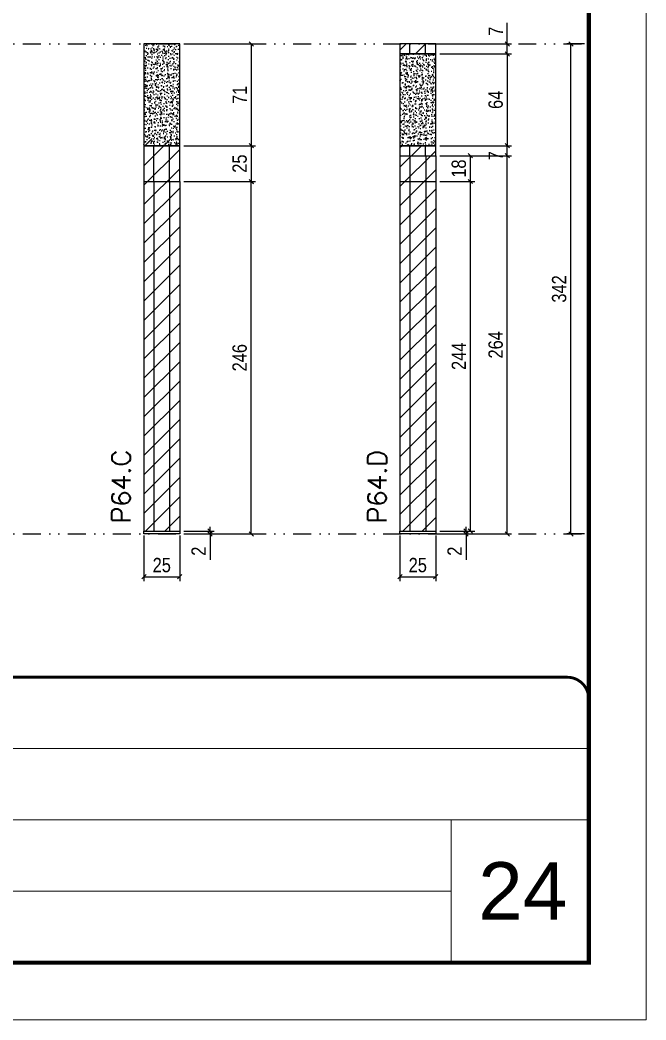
# Model space of a CAD drawing. Extents: x 14400 to 27878, y -21631 to 6985.
# Drawn here: x 20230 to 20667, y 192 to 890 of the extents above; entities that cross this region are included whole.
import ezdxf

# ---------------------------------------------------------------- set-up
doc = ezdxf.new("R2010")
doc.units = 0
for name, pattern in [('CONTINUO', [0]), ('DASHED', [0.75, 0.5, -0.25]), ('DIVIDE2', [0.625, 0.25, -0.125, 0, -0.125, 0, -0.125])]:
    doc.linetypes.add(name, pattern=pattern)
for name, color, linetype, lineweight in [('CARIMBO', 255, 'Continuous', 9), ('Folhas', 255, 'Continuous', 9), ('Hachura', 251, 'Continuous', 9), ('SARRAFO DE PRESSAO', 251, 'DASHED', 9), ('Texto Seção', 7, 'Continuous', 15)]:
    doc.layers.add(name, color=color, linetype=linetype, lineweight=lineweight)
for name, color, linetype in [('COTA', 241, 'Continuous'), ('Nível', 160, 'Continuous'), ('Painéis', 200, 'Continuous'), ('SARR_2.2x7', 40, 'Continuous')]:
    doc.layers.add(name, color=color, linetype=linetype)
doc.styles.add('ARIAL', font='arial.ttf')
doc.styles.add('COTA TECNICA', font='techl___.ttf', dxfattribs={"height": 10})
doc.styles.add('COTA TECNICA-50', font='techl___.ttf', dxfattribs={"height": 10})
doc.styles.add('REGUA-120', font='ROMANS.shx', dxfattribs={"height": 15})
doc.dimstyles.new('COTA PAINEL-50', dxfattribs={"dimtxt": 10, "dimasz": 3, "dimexe": 3, "dimexo": 3, "dimgap": 3, "dimtad": 1, "dimdec": 1, "dimzin": 12, "dimdsep": 46, "dimtxsty": 'COTA TECNICA-50', "dimblk1": 'OBLIQUE', "dimblk2": 'OBLIQUE', "dimsah": 1, "dimcen": 0.9, "dimclrd": 4, "dimclre": 4, "dimclrt": 240, "dimadec": 1, "dimazin": 3, "dimtfac": 1, "dimtdec": 1, "dimtmove": 0, "dimatfit": 3, "dimfxl": 1, "dimtolj": 1, "dimtzin": 12, "dimarcsym": 0})
doc.dimstyles.new('PAINEL', dxfattribs={"dimtxt": 10, "dimasz": 3, "dimexe": 3, "dimexo": 3, "dimgap": 3, "dimtad": 1, "dimdec": 1, "dimzin": 12, "dimdsep": 46, "dimtxsty": 'COTA TECNICA', "dimblk1": 'OBLIQUE', "dimblk2": 'OBLIQUE', "dimsah": 1, "dimcen": 0.9, "dimclrd": 4, "dimclre": 4, "dimclrt": 240, "dimadec": 1, "dimazin": 3, "dimtfac": 1, "dimtdec": 1, "dimtmove": 0, "dimatfit": 3, "dimfxl": 1, "dimtolj": 1, "dimtzin": 12, "dimarcsym": 0})

# ---------------------------------------------------------------- blocks, each defined once
blk = doc.blocks.new('9999999999')
at = {"color": 30, "linetype": 'CONTINUO'}
for p, q in [((98564.56, 34379.64), (99583.98, 34379.64)), ((98564.56, 34329.83), (99487.98, 34329.83)), ((99583.98, 34329.83), (99487.98, 34329.83)), ((99487.98, 34329.83), (99487.98, 34230.21)), ((98564.56, 34280.02), (99487.98, 34280.02))]:
    blk.add_line(p, q, dxfattribs=at)
at = {"color": 30, "linetype": 'CONTINUO', "const_width": 2}
blk.add_lwpolyline([(99583.98, 34230.21), (99583.98, 34414.45, 0.414214), (99568.98, 34429.45), (98228.98, 34429.45, 0.414214), (98213.98, 34414.45), (98213.98, 34245.21, 0.414214), (98228.98, 34230.21), (99583.98, 34230.21)], format="xyb", dxfattribs=at)
at = {"layer": 'Folhas'}
blk.add_lwpolyline([(98138.98, 34190.21), (99623.98, 34190.21), (99623.98, 35240.21), (98138.98, 35240.21)], close=True, dxfattribs=at)
at = {"layer": 'Folhas', "color": 30, "const_width": 3}
blk.add_lwpolyline([(98213.98, 34230.21), (99583.98, 34230.21), (99583.98, 35200.21), (98213.98, 35200.21)], close=True, dxfattribs=at)
blk = doc.blocks.new('_Oblique')
at = {"color": 0, "linetype": 'ByBlock', "lineweight": -2}
blk.add_line((-0.5, -0.5), (0.5, 0.5), dxfattribs=at)
blk = doc.blocks.new('*D1891')
at = {"layer": 'COTA', "color": 4, "lineweight": -2, "transparency": 16777216}
for p, q in [((20623.97, 873.13), (20611.59, 873.13)), ((20614.59, 531.13), (20614.59, 873.13)), ((20623.97, 531.13), (20611.59, 531.13))]:
    blk.add_line(p, q, dxfattribs=at)
at = {"layer": 'Defpoints', "color": 0, "transparency": 16777216}
for p in [(20614.59, 873.13), (20626.97, 873.13), (20626.97, 531.13)]:
    blk.add_point(p, dxfattribs=at)
at = {"layer": 'COTA', "color": 4, "lineweight": -2, "transparency": 16777216, "xscale": 3, "yscale": 3, "zscale": 3}
for p, rotation in [((20614.59, 873.13), 90), ((20614.59, 531.13), 270)]:
    blk.add_blockref('_Oblique', p, dxfattribs=dict(at, rotation=rotation))
at = {"layer": 'COTA', "color": 240, "transparency": 16777216, "insert": (20606.37, 702.13), "char_height": 10, "attachment_point": 5, "rotation": 90, "style": 'COTA TECNICA'}
blk.add_mtext('\\A1;342', dxfattribs=at)
blk = doc.blocks.new('*D1900')
at = {"layer": 'COTA', "color": 4, "lineweight": -2, "transparency": 16777216}
for p, q in [((20316.4, 530.13), (20316.4, 498.24)), ((20341.4, 530.13), (20341.4, 498.24)), ((20316.4, 501.24), (20341.4, 501.24))]:
    blk.add_line(p, q, dxfattribs=at)
at = {"layer": 'Defpoints', "color": 0, "transparency": 16777216}
for p in [(20316.4, 533.13), (20341.4, 533.13), (20341.4, 501.24)]:
    blk.add_point(p, dxfattribs=at)
at = {"layer": 'COTA', "color": 4, "lineweight": -2, "transparency": 16777216, "xscale": 3, "yscale": 3, "zscale": 3, "rotation": 180}
blk.add_blockref('_Oblique', (20316.4, 501.24), dxfattribs=at)
at = {"layer": 'COTA', "color": 4, "lineweight": -2, "transparency": 16777216, "xscale": 3, "yscale": 3, "zscale": 3}
blk.add_blockref('_Oblique', (20341.4, 501.24), dxfattribs=at)
at = {"layer": 'COTA', "color": 240, "transparency": 16777216, "insert": (20328.9, 509.35), "char_height": 10, "attachment_point": 5, "style": 'COTA TECNICA'}
blk.add_mtext('\\A1;25', dxfattribs=at)
blk = doc.blocks.new('*D1901')
at = {"layer": 'COTA', "color": 4, "lineweight": -2, "transparency": 16777216}
for p, q in [((20344.4, 533.13), (20365.59, 533.13)), ((20344.4, 531.13), (20365.59, 531.13)), ((20362.59, 533.13), (20362.59, 536.13)), ((20362.59, 533.13), (20362.59, 531.13)), ((20362.59, 531.13), (20362.59, 513.02))]:
    blk.add_line(p, q, dxfattribs=at)
at = {"layer": 'Defpoints', "color": 0, "transparency": 16777216}
for p in [(20341.4, 533.13), (20341.4, 531.13), (20362.59, 533.13)]:
    blk.add_point(p, dxfattribs=at)
at = {"layer": 'COTA', "color": 4, "lineweight": -2, "transparency": 16777216, "xscale": 3, "yscale": 3, "zscale": 3}
for p, rotation in [((20362.59, 533.13), 270), ((20362.59, 531.13), 90)]:
    blk.add_blockref('_Oblique', p, dxfattribs=dict(at, rotation=rotation))
at = {"layer": 'COTA', "color": 240, "transparency": 16777216, "insert": (20354.59, 519.08), "char_height": 10, "attachment_point": 5, "rotation": 90, "style": 'COTA TECNICA-50'}
blk.add_mtext('\\A1;2', dxfattribs=at)
blk = doc.blocks.new('*D1902')
at = {"layer": 'COTA', "color": 4, "linetype": 'ByBlock', "lineweight": -2, "transparency": 16777216}
for p, q in [((20344.4, 873.13), (20394.39, 873.13)), ((20391.39, 873.13), (20391.39, 802.11)), ((20344.4, 802.11), (20394.39, 802.11))]:
    blk.add_line(p, q, dxfattribs=at)
at = {"layer": 'Defpoints', "color": 0, "linetype": 'ByBlock', "transparency": 16777216}
for p in [(20341.4, 873.13), (20341.4, 802.11), (20391.39, 802.11)]:
    blk.add_point(p, dxfattribs=at)
at = {"layer": 'COTA', "color": 4, "linetype": 'ByBlock', "lineweight": -2, "transparency": 16777216, "xscale": 3, "yscale": 3, "zscale": 3}
for p, rotation in [((20391.39, 873.13), 90), ((20391.39, 802.11), 270)]:
    blk.add_blockref('_Oblique', p, dxfattribs=dict(at, rotation=rotation))
at = {"layer": 'COTA', "color": 240, "linetype": 'ByBlock', "transparency": 16777216, "insert": (20383.31, 837.62), "char_height": 10, "attachment_point": 5, "rotation": 90, "style": 'COTA TECNICA'}
blk.add_mtext('\\A1;71', dxfattribs=at)
blk = doc.blocks.new('*D1903')
at = {"layer": 'COTA', "color": 4, "lineweight": -2, "transparency": 16777216}
for p, q in [((20344.4, 777.13), (20394.39, 777.13)), ((20391.39, 531.13), (20391.39, 777.13)), ((20344.4, 531.13), (20394.39, 531.13))]:
    blk.add_line(p, q, dxfattribs=at)
at = {"layer": 'Defpoints', "color": 0, "transparency": 16777216}
for p in [(20341.4, 777.13), (20391.39, 777.13), (20341.4, 531.13)]:
    blk.add_point(p, dxfattribs=at)
at = {"layer": 'COTA', "color": 4, "lineweight": -2, "transparency": 16777216, "xscale": 3, "yscale": 3, "zscale": 3}
for p, rotation in [((20391.39, 777.13), 90), ((20391.39, 531.13), 270)]:
    blk.add_blockref('_Oblique', p, dxfattribs=dict(at, rotation=rotation))
at = {"layer": 'COTA', "color": 240, "transparency": 16777216, "insert": (20383.29, 654.13), "char_height": 10, "attachment_point": 5, "rotation": 90, "style": 'COTA TECNICA-50'}
blk.add_mtext('\\A1;246', dxfattribs=at)
blk = doc.blocks.new('*D1892')
at = {"layer": 'COTA', "color": 4, "lineweight": -2, "transparency": 16777216}
for p, q in [((20495.14, 530.13), (20495.14, 498.24)), ((20520.14, 530.13), (20520.14, 498.24)), ((20495.14, 501.24), (20520.14, 501.24))]:
    blk.add_line(p, q, dxfattribs=at)
at = {"layer": 'Defpoints', "color": 0, "transparency": 16777216}
for p in [(20495.14, 533.13), (20520.14, 533.13), (20520.14, 501.24)]:
    blk.add_point(p, dxfattribs=at)
at = {"layer": 'COTA', "color": 4, "lineweight": -2, "transparency": 16777216, "xscale": 3, "yscale": 3, "zscale": 3, "rotation": 180}
blk.add_blockref('_Oblique', (20495.14, 501.24), dxfattribs=at)
at = {"layer": 'COTA', "color": 4, "lineweight": -2, "transparency": 16777216, "xscale": 3, "yscale": 3, "zscale": 3}
blk.add_blockref('_Oblique', (20520.14, 501.24), dxfattribs=at)
at = {"layer": 'COTA', "color": 240, "transparency": 16777216, "insert": (20507.64, 509.35), "char_height": 10, "attachment_point": 5, "style": 'COTA TECNICA'}
blk.add_mtext('\\A1;25', dxfattribs=at)
blk = doc.blocks.new('*D1893')
at = {"layer": 'COTA', "color": 4, "lineweight": -2, "transparency": 16777216}
for p, q in [((20523.14, 533.13), (20544.33, 533.13)), ((20523.14, 531.13), (20544.33, 531.13)), ((20541.33, 533.13), (20541.33, 536.13)), ((20541.33, 533.13), (20541.33, 531.13)), ((20541.33, 531.13), (20541.33, 513.02))]:
    blk.add_line(p, q, dxfattribs=at)
at = {"layer": 'Defpoints', "color": 0, "transparency": 16777216}
for p in [(20520.14, 533.13), (20520.14, 531.13), (20541.33, 533.13)]:
    blk.add_point(p, dxfattribs=at)
at = {"layer": 'COTA', "color": 4, "lineweight": -2, "transparency": 16777216, "xscale": 3, "yscale": 3, "zscale": 3}
for p, rotation in [((20541.33, 533.13), 270), ((20541.33, 531.13), 90)]:
    blk.add_blockref('_Oblique', p, dxfattribs=dict(at, rotation=rotation))
at = {"layer": 'COTA', "color": 240, "transparency": 16777216, "insert": (20533.33, 519.08), "char_height": 10, "attachment_point": 5, "rotation": 90, "style": 'COTA TECNICA-50'}
blk.add_mtext('\\A1;2', dxfattribs=at)
blk = doc.blocks.new('*D1894')
at = {"layer": 'COTA', "color": 4, "lineweight": -2, "transparency": 16777216}
for p, q in [((20523.14, 795.13), (20573.13, 795.13)), ((20570.13, 531.13), (20570.13, 795.13)), ((20523.14, 531.13), (20573.13, 531.13))]:
    blk.add_line(p, q, dxfattribs=at)
at = {"layer": 'Defpoints', "color": 0, "transparency": 16777216}
for p in [(20520.14, 795.13), (20570.13, 795.13), (20520.14, 531.13)]:
    blk.add_point(p, dxfattribs=at)
at = {"layer": 'COTA', "color": 4, "lineweight": -2, "transparency": 16777216, "xscale": 3, "yscale": 3, "zscale": 3}
for p, rotation in [((20570.13, 795.13), 90), ((20570.13, 531.13), 270)]:
    blk.add_blockref('_Oblique', p, dxfattribs=dict(at, rotation=rotation))
at = {"layer": 'COTA', "color": 240, "transparency": 16777216, "insert": (20562.03, 663.13), "char_height": 10, "attachment_point": 5, "rotation": 90, "style": 'COTA TECNICA-50'}
blk.add_mtext('\\A1;264', dxfattribs=at)
blk = doc.blocks.new('*D1895')
at = {"layer": 'COTA', "color": 4, "lineweight": -2, "transparency": 16777216}
for p, q in [((20523.14, 777.13), (20547.41, 777.13)), ((20544.41, 533.13), (20544.41, 777.13)), ((20523.14, 533.13), (20547.41, 533.13))]:
    blk.add_line(p, q, dxfattribs=at)
at = {"layer": 'Defpoints', "color": 0, "transparency": 16777216}
for p in [(20520.14, 777.13), (20544.41, 777.13), (20520.14, 533.13)]:
    blk.add_point(p, dxfattribs=at)
at = {"layer": 'COTA', "color": 4, "lineweight": -2, "transparency": 16777216, "xscale": 3, "yscale": 3, "zscale": 3}
for p, rotation in [((20544.41, 777.13), 90), ((20544.41, 533.13), 270)]:
    blk.add_blockref('_Oblique', p, dxfattribs=dict(at, rotation=rotation))
at = {"layer": 'COTA', "color": 240, "transparency": 16777216, "insert": (20536.33, 655.13), "char_height": 10, "attachment_point": 5, "rotation": 90, "style": 'COTA TECNICA'}
blk.add_mtext('\\A1;244', dxfattribs=at)
blk = doc.blocks.new('*D1896')
at = {"layer": 'COTA', "color": 4, "lineweight": -2, "transparency": 16777216}
for p, q in [((20523.14, 795.13), (20547.41, 795.13)), ((20544.41, 777.13), (20544.41, 795.13)), ((20523.14, 777.13), (20547.41, 777.13))]:
    blk.add_line(p, q, dxfattribs=at)
at = {"layer": 'Defpoints', "color": 0, "transparency": 16777216}
for p in [(20520.14, 795.13), (20544.41, 795.13), (20520.14, 777.13)]:
    blk.add_point(p, dxfattribs=at)
at = {"layer": 'COTA', "color": 4, "lineweight": -2, "transparency": 16777216, "xscale": 3, "yscale": 3, "zscale": 3}
for p, rotation in [((20544.41, 795.13), 90), ((20544.41, 777.13), 270)]:
    blk.add_blockref('_Oblique', p, dxfattribs=dict(at, rotation=rotation))
at = {"layer": 'COTA', "color": 240, "transparency": 16777216, "insert": (20536.31, 786.13), "char_height": 10, "attachment_point": 5, "rotation": 90, "style": 'COTA TECNICA'}
blk.add_mtext('\\A1;18', dxfattribs=at)
blk = doc.blocks.new('*D1897')
at = {"layer": 'COTA', "color": 4, "lineweight": -2, "transparency": 16777216}
for p, q in [((20344.4, 802.11), (20394.39, 802.11)), ((20391.39, 802.11), (20391.39, 777.11)), ((20344.4, 777.11), (20394.39, 777.11))]:
    blk.add_line(p, q, dxfattribs=at)
at = {"layer": 'Defpoints', "color": 0, "transparency": 16777216}
for p in [(20341.4, 802.11), (20341.4, 777.11), (20391.39, 777.11)]:
    blk.add_point(p, dxfattribs=at)
at = {"layer": 'COTA', "color": 4, "lineweight": -2, "transparency": 16777216, "xscale": 3, "yscale": 3, "zscale": 3}
for p, rotation in [((20391.39, 802.11), 90), ((20391.39, 777.11), 270)]:
    blk.add_blockref('_Oblique', p, dxfattribs=dict(at, rotation=rotation))
at = {"layer": 'COTA', "color": 240, "transparency": 16777216, "insert": (20383.28, 789.61), "char_height": 10, "attachment_point": 5, "rotation": 90, "style": 'COTA TECNICA'}
blk.add_mtext('\\A1;25', dxfattribs=at)
blk = doc.blocks.new('*D1898')
at = {"layer": 'COTA', "color": 4, "lineweight": -2, "transparency": 16777216}
for p, q in [((20523.14, 866.13), (20573.13, 866.13)), ((20570.13, 866.13), (20570.13, 802.13)), ((20523.14, 802.13), (20573.13, 802.13))]:
    blk.add_line(p, q, dxfattribs=at)
at = {"layer": 'Defpoints', "color": 0, "transparency": 16777216}
for p in [(20520.14, 866.13), (20520.14, 802.13), (20570.13, 802.13)]:
    blk.add_point(p, dxfattribs=at)
at = {"layer": 'COTA', "color": 4, "lineweight": -2, "transparency": 16777216, "xscale": 3, "yscale": 3, "zscale": 3}
for p, rotation in [((20570.13, 866.13), 90), ((20570.13, 802.13), 270)]:
    blk.add_blockref('_Oblique', p, dxfattribs=dict(at, rotation=rotation))
at = {"layer": 'COTA', "color": 240, "transparency": 16777216, "insert": (20562.03, 834.13), "char_height": 10, "attachment_point": 5, "rotation": 90, "style": 'COTA TECNICA'}
blk.add_mtext('\\A1;64', dxfattribs=at)
blk = doc.blocks.new('*D1899')
at = {"layer": 'COTA', "color": 4, "lineweight": -2, "transparency": 16777216}
for p, q in [((20523.14, 802.13), (20573.13, 802.13)), ((20570.13, 795.11), (20570.13, 802.13)), ((20523.14, 795.11), (20573.13, 795.11))]:
    blk.add_line(p, q, dxfattribs=at)
at = {"layer": 'Defpoints', "color": 0, "transparency": 16777216}
for p in [(20520.14, 802.13), (20570.13, 802.13), (20520.14, 795.11)]:
    blk.add_point(p, dxfattribs=at)
at = {"layer": 'COTA', "color": 4, "lineweight": -2, "transparency": 16777216, "xscale": 3, "yscale": 3, "zscale": 3}
for p, rotation in [((20570.13, 802.13), 90), ((20570.13, 795.11), 270)]:
    blk.add_blockref('_Oblique', p, dxfattribs=dict(at, rotation=rotation))
at = {"layer": 'COTA', "color": 240, "transparency": 16777216, "insert": (20562.06, 795.12), "char_height": 10, "attachment_point": 5, "rotation": 90, "style": 'COTA TECNICA'}
blk.add_mtext('\\A1;7', dxfattribs=at)
blk = doc.blocks.new('*D4475')
at = {"layer": 'COTA', "color": 4, "lineweight": -2, "transparency": 16777216}
for p, q in [((20570.13, 873.13), (20570.13, 887.87)), ((20523.14, 873.13), (20573.13, 873.13)), ((20570.13, 866.13), (20570.13, 873.13)), ((20523.14, 866.13), (20573.13, 866.13))]:
    blk.add_line(p, q, dxfattribs=at)
at = {"layer": 'Defpoints', "color": 0, "transparency": 16777216}
for p in [(20520.14, 873.13), (20570.13, 873.13), (20520.14, 866.13)]:
    blk.add_point(p, dxfattribs=at)
at = {"layer": 'COTA', "color": 4, "lineweight": -2, "transparency": 16777216, "xscale": 3, "yscale": 3, "zscale": 3}
for p, rotation in [((20570.13, 873.13), 90), ((20570.13, 866.13), 270)]:
    blk.add_blockref('_Oblique', p, dxfattribs=dict(at, rotation=rotation))
at = {"layer": 'COTA', "color": 240, "transparency": 16777216, "insert": (20562.06, 882), "char_height": 10, "attachment_point": 5, "rotation": 90, "style": 'COTA TECNICA'}
blk.add_mtext('\\A1;7', dxfattribs=at)

msp = doc.modelspace()

# ---------------------------------------------------------------- hatches: boundary and pattern name
at = {"layer": 'COTA'}
h = msp.add_hatch(dxfattribs=at)
h.set_pattern_fill('AR-CONC', color=256, scale=0.03)
h.set_pattern_definition([(50, (4768.5, 1130.575), (5.4655401, -0.4781726), [0.5715, -6.2865]), (355, (4768.5, 1130.575), (-1.0573026, 5.7317054), [0.4572, -5.0292175]), (100.451445, (4768.9555, 1130.535), (4.4082374, 5.2535326), [0.4857003, -5.3427073]), (46.1842, (4768.5, 1132.099), (8.1323712, -1.2612698), [0.85725, -9.42975]), (96.63556, (4769.178, 1131.994), (7.122124, 7.4227837), [0.7285507, -8.0140682]), (351.18415, (4768.5, 1132.099), (7.122124, 7.4227837), [0.685799, -7.543792]), (21, (4769.262, 1131.718), (4.5484317, -3.067956), [0.5715, -6.2865]), (326, (4769.262, 1131.718), (1.8540609, 5.525639), [0.4572, -5.0292]), (71.451445, (4769.641, 1131.4624), (6.4024926, 2.457683), [0.4857003, -5.3426981]), (37.5, (4768.5, 1130.5751), (0.0926581, 2.53665117), [0, -4.96824, 0, -5.1054, 0, -5.04825]), (7.5, (4768.5, 1130.575), (2.00458988, 3.00541724), [0, -2.91084, 0, -4.85394, 0, -1.92405]), (327.5, (4766.8007, 1130.5751), (4.06771786, -0.17186232), [0, -1.905, 0, -5.9436, 0, -7.8867]), (317.5, (4766.0387, 1130.575), (4.44387544, 0.7627947), [0, -2.4765, 0, -3.94716, 0, -5.6007])])
h.paths.add_polyline_path([(20341.4, 873.13), (20316.4, 873.13), (20316.4, 802.11), (20341.4, 802.11)])
h = msp.add_hatch(dxfattribs=at)
h.set_pattern_fill('AR-CONC', color=256, scale=0.03)
h.set_pattern_definition([(50, (3170, 1133.575), (5.4655401, -0.4781726), [0.5715, -6.2865]), (355, (3170, 1133.575), (-1.0573026, 5.7317054), [0.4572, -5.0292175]), (100.451445, (3170.4555, 1133.535), (4.4082374, 5.2535326), [0.4857003, -5.3427073]), (46.1842, (3170, 1135.099), (8.1323712, -1.2612698), [0.85725, -9.42975]), (96.63556, (3170.678, 1134.994), (7.122124, 7.4227837), [0.7285507, -8.0140682]), (351.18415, (3170, 1135.099), (7.122124, 7.4227837), [0.685799, -7.543792]), (21, (3170.762, 1134.718), (4.5484317, -3.067956), [0.5715, -6.2865]), (326, (3170.762, 1134.718), (1.8540609, 5.525639), [0.4572, -5.0292]), (71.451445, (3171.141, 1134.4624), (6.4024926, 2.457683), [0.4857003, -5.3426981]), (37.5, (3170, 1133.5751), (0.0926581, 2.53665117), [0, -4.96824, 0, -5.1054, 0, -5.04825]), (7.5, (3170, 1133.575), (2.00458988, 3.00541724), [0, -2.91084, 0, -4.85394, 0, -1.92405]), (327.5, (3168.3007, 1133.5751), (4.06771786, -0.17186232), [0, -1.905, 0, -5.9436, 0, -7.8867]), (317.5, (3167.5387, 1133.575), (4.44387544, 0.7627947), [0, -2.4765, 0, -3.94716, 0, -5.6007])])
h.paths.add_polyline_path([(20520.14, 866.13), (20495.14, 866.13), (20495.14, 802.13), (20520.14, 802.13)])
at = {"layer": 'Hachura', "linetype": 'ByBlock'}
h = msp.add_hatch(dxfattribs=at)
h.set_pattern_fill('ANSI31', color=256, scale=3)
h.paths.add_polyline_path([(20502.12, 873.13), (20495.14, 873.13), (20495.14, 866.13), (20502.12, 866.13)])
h.paths.add_polyline_path([(20513.12, 873.13), (20502.12, 873.13), (20502.12, 866.13), (20513.12, 866.13)])
h.paths.add_polyline_path([(20520.14, 873.13), (20513.12, 873.13), (20513.12, 866.13), (20520.14, 866.13)])
h = msp.add_hatch(dxfattribs=at)
h.set_pattern_fill('ANSI31', color=256, scale=3)
h.set_pattern_definition([(45, (4768.5, 1148.575), (-6.735192, 6.735192), [])])
h.paths.add_polyline_path([(20341.4, 777.13), (20341.4, 807.11), (20316.4, 807.11), (20316.4, 777.13)])
h.paths.add_polyline_path([(20316.4, 533.13), (20341.4, 533.13), (20341.4, 777.13), (20316.4, 777.13)])
h = msp.add_hatch(dxfattribs=at)
h.set_pattern_fill('ANSI31', color=256, scale=3)
h.set_pattern_definition([(45, (3170, 1148.575), (-6.735192, 6.735192), [])])
h.paths.add_polyline_path([(20520.14, 777.13), (20520.14, 802.13), (20495.14, 802.13), (20495.14, 777.13)])
h.paths.add_polyline_path([(20495.14, 533.13), (20520.14, 533.13), (20520.14, 777.13), (20495.14, 777.13)])

# ---------------------------------------------------------------- linework, layer by layer
at = {"layer": 'COTA', "linetype": 'ByBlock'}
msp.add_lwpolyline([(20316.4, 802.11), (20341.4, 802.11), (20341.4, 873.13), (20316.4, 873.13)], close=True, dxfattribs=at)
at = {"layer": 'COTA'}
msp.add_lwpolyline([(20495.14, 802.13), (20520.14, 802.13), (20520.14, 866.13), (20495.14, 866.13)], close=True, dxfattribs=at)
at = {"layer": 'Nível', "color": 4, "linetype": 'DIVIDE2', "ltscale": 50}
for p, q in [((19256.97, 873.13), (20626.97, 873.13)), ((19256.97, 531.13), (20626.97, 531.13))]:
    msp.add_line(p, q, dxfattribs=at)
at = {"layer": 'Painéis'}
for p, q in [((20495.14, 795.11), (20495.14, 533.13)), ((20520.14, 795.11), (20520.14, 533.13)), ((20316.4, 777.11), (20316.4, 533.13)), ((20341.4, 777.11), (20341.4, 533.13)), ((20495.14, 777.13), (20520.14, 777.13)), ((20316.4, 533.13), (20341.4, 533.13)), ((20316.4, 533.13), (20341.4, 533.13)), ((20316.4, 531.13), (20316.4, 533.13)), ((20341.4, 531.13), (20316.4, 531.13)), ((20341.4, 533.13), (20341.4, 531.13)), ((20495.14, 533.13), (20520.14, 533.13)), ((20495.14, 533.13), (20520.14, 533.13)), ((20495.14, 531.13), (20495.14, 533.13)), ((20520.14, 531.13), (20495.14, 531.13)), ((20520.14, 533.13), (20520.14, 531.13))]:
    msp.add_line(p, q, dxfattribs=at)
for points in [[(20495.14, 866.13), (20520.14, 866.13), (20520.14, 873.13), (20495.14, 873.13)], [(20316.4, 777.11), (20341.4, 777.11), (20341.4, 802.11), (20316.4, 802.11)], [(20495.14, 795.11), (20520.14, 795.11), (20520.14, 802.13), (20495.14, 802.13)]]:
    msp.add_lwpolyline(points, close=True, dxfattribs=at)
at = {"layer": 'SARR_2.2x7'}
for p, q in [((20502.12, 866.15), (20502.12, 873.16)), ((20513.12, 866.15), (20513.12, 873.16)), ((20323.4, 777.13), (20323.4, 802.11)), ((20334.4, 777.13), (20334.4, 802.11)), ((20502.12, 795.13), (20502.12, 802.13)), ((20513.12, 795.13), (20513.12, 802.13)), ((20502.14, 795.13), (20502.14, 533.13)), ((20513.14, 795.13), (20513.14, 533.13)), ((20323.4, 777.13), (20323.4, 533.13)), ((20334.4, 777.13), (20334.4, 533.13))]:
    msp.add_line(p, q, dxfattribs=at)

# ---------------------------------------------------------------- block references
at = {"layer": 'SARRAFO DE PRESSAO', "color": 6, "linetype": 'ByBlock'}
msp.add_blockref('9999999999', (-78957.01, -33998.35), dxfattribs=at)

# ---------------------------------------------------------------- texts
at = {"layer": 'CARIMBO', "style": 'ARIAL'}
msp.add_text('24', height=40, dxfattribs=at).set_placement((20549.83, 262))
at = {"layer": 'Texto Seção', "char_height": 13, "width": 370.6998, "attachment_point": 7, "rotation": 90, "style": 'REGUA-120'}
for s, insert in [('P64.C', (20306.95, 538.55)), ('P64.D', (20485.69, 538.55))]:
    msp.add_mtext(s, dxfattribs=dict(at, insert=insert))

# ---------------------------------------------------------------- dimensions: what is measured, and where the dimension line sits
at = {"layer": 'COTA'}
for base, p1, p2, dimstyle, picture, middle in [((20570.13, 873.13), (20520.14, 866.13), (20520.14, 873.13), 'PAINEL', '*D4475', (20562.06, 882)), ((20614.59, 873.13), (20626.97, 531.13), (20626.97, 873.13), 'PAINEL', '*D1891', (20606.37, 702.13)), ((20570.13, 802.13), (20520.14, 866.13), (20520.14, 802.13), 'PAINEL', '*D1898', (20562.03, 834.13)), ((20391.39, 777.11), (20341.4, 802.11), (20341.4, 777.11), 'PAINEL', '*D1897', (20383.28, 789.61)), ((20570.13, 795.13), (20520.14, 531.13), (20520.14, 795.13), 'COTA PAINEL-50', '*D1894', (20562.03, 663.13)), ((20544.41, 795.13), (20520.14, 777.13), (20520.14, 795.13), 'PAINEL', '*D1896', (20536.31, 786.13)), ((20391.39, 777.13), (20341.4, 531.13), (20341.4, 777.13), 'COTA PAINEL-50', '*D1903', (20383.29, 654.13)), ((20544.41, 777.13), (20520.14, 533.13), (20520.14, 777.13), 'PAINEL', '*D1895', (20536.33, 655.13))]:
    dim = msp.add_linear_dim(base=base, p1=p1, p2=p2, angle=90, dimstyle=dimstyle, dxfattribs=at)
    dim.commit()
    dim.dimension.update_dxf_attribs({"geometry": picture, "text_midpoint": middle})
at = {"layer": 'COTA', "linetype": 'ByBlock'}
dim = msp.add_linear_dim(base=(20391.39, 802.11), p1=(20341.4, 873.13), p2=(20341.4, 802.11), angle=90, dimstyle='PAINEL', dxfattribs=at)
dim.commit()
dim.dimension.update_dxf_attribs({"geometry": '*D1902', "text_midpoint": (20383.31, 837.62)})
at = {"layer": 'COTA'}
for base, p1, p2, dimstyle, picture, middle in [((20570.13, 802.13), (20520.14, 795.11), (20520.14, 802.13), 'PAINEL', '*D1899', (20570.13, 795.12)), ((20362.59, 533.13), (20341.4, 531.13), (20341.4, 533.13), 'COTA PAINEL-50', '*D1901', (20362.59, 519.08)), ((20541.33, 533.13), (20520.14, 531.13), (20520.14, 533.13), 'COTA PAINEL-50', '*D1893', (20541.33, 519.08))]:
    dim = msp.add_linear_dim(base=base, p1=p1, p2=p2, angle=90, dimstyle=dimstyle, dxfattribs=at)
    dim.commit()
    dim.dimension.update_dxf_attribs({"geometry": picture, "text_midpoint": middle, "dimtype": 160})
for base, p1, p2, picture, middle in [((20341.4, 501.24), (20316.4, 533.13), (20341.4, 533.13), '*D1900', (20328.9, 509.35)), ((20520.14, 501.24), (20495.14, 533.13), (20520.14, 533.13), '*D1892', (20507.64, 509.35))]:
    dim = msp.add_linear_dim(base=base, p1=p1, p2=p2, dimstyle='PAINEL', override={"dimarcsym": 2}, dxfattribs=at)
    dim.commit()
    dim.dimension.update_dxf_attribs({"geometry": picture, "text_midpoint": middle})

doc.saveas('drawing.dxf')
